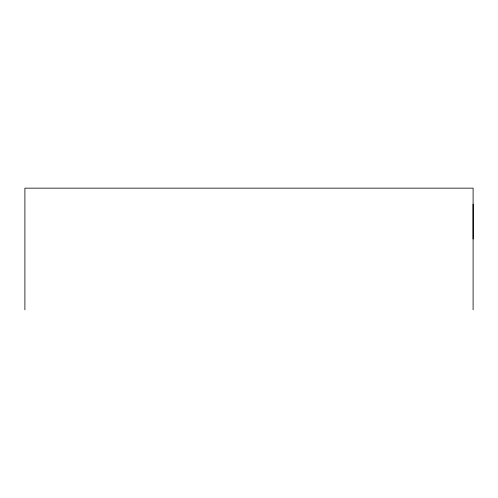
<?xml version="1.0" encoding="UTF-8"?>
<svg xmlns="http://www.w3.org/2000/svg" width="498" height="498" viewBox="0 0 498 498"><rect width="100%" height="100%" fill="white"/><g stroke="black" fill="none" stroke-linecap="round" stroke-linejoin="round"><path stroke-width="0.75" d="M473.1 239.028L473.1 204.149M473.1 309.843L473.1 188.157L24.9 188.157L24.9 309.843"/></g></svg>
